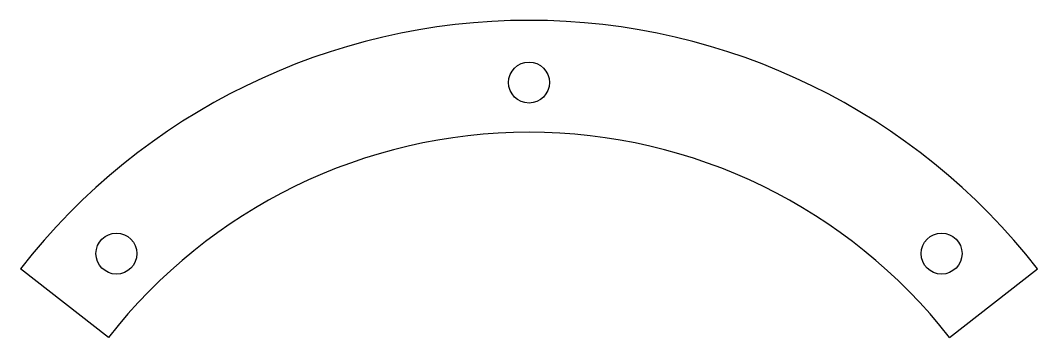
# Model space of a CAD drawing. Header units: millimetres. Extents: x -41 to 41, y -52 to 52.
# Drawn here: x -41 to 41, y 26.5 to 52 of the extents above.
import ezdxf

# ---------------------------------------------------------------- set-up
doc = ezdxf.new("R2010")
doc.units = ezdxf.units.MM

msp = doc.modelspace()

# ---------------------------------------------------------------- linework, layer by layer
at = {"color": 7, "linetype": 'Continuous', "lineweight": 25}
for p, q in [((-33.884, 26.473), (-40.977, 32.014)), ((33.884, 26.473), (40.977, 32.014))]:
    msp.add_line(p, q, dxfattribs=at)
for centre in [(0, 47), (-33.234, 33.234), (33.234, 33.234)]:
    msp.add_circle(centre, 1.65, dxfattribs=at)
for radius in [52, 43]:
    msp.add_arc((0, 0), radius, 38, 142, dxfattribs=at)

doc.saveas('drawing.dxf')
